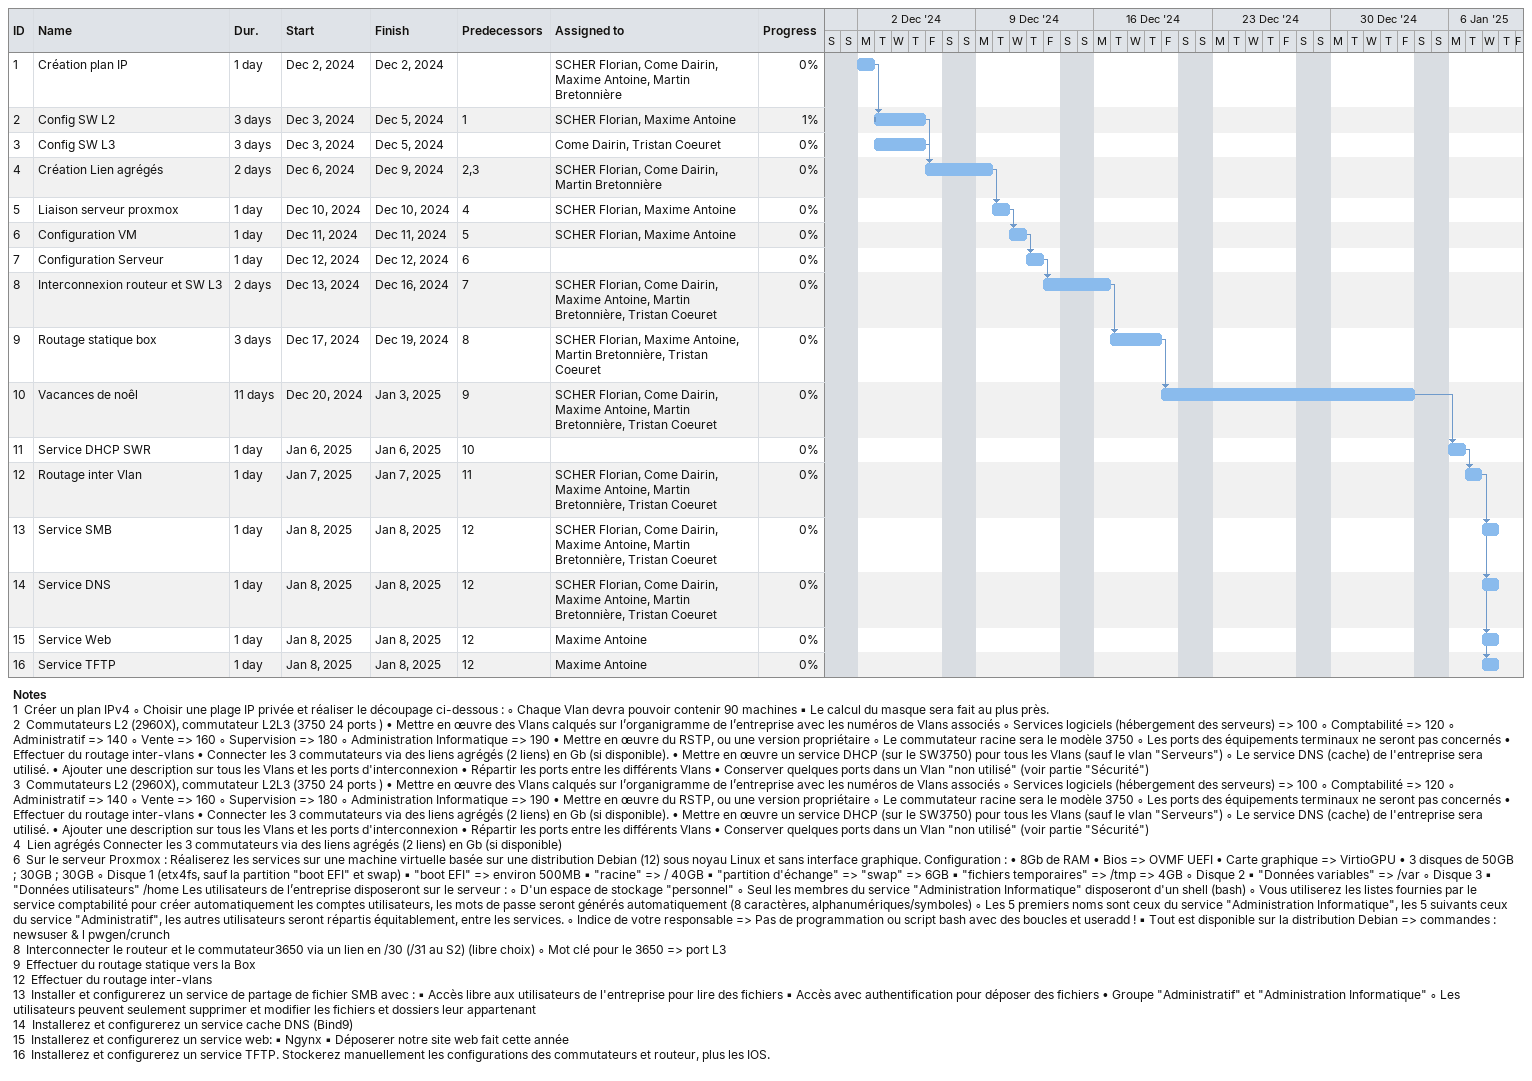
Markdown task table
| ID | Task | Duration | Start | Finish | Predecessors | Resources | % complete |
|---|---|---|---|---|---|---|---|
| 1 | Création plan IP | 1d | 2024-12-02 | 2024-12-02 |  | SCHER Florian, Come Dairin, Maxime Antoine, Martin Bretonnière | 0 |
| 2 | Config SW L2 | 3d | 2024-12-03 | 2024-12-05 | 1 | SCHER Florian, Maxime Antoine | 1 |
| 3 | Config SW L3 | 3d | 2024-12-03 | 2024-12-05 |  | Come Dairin, Tristan Coeuret | 0 |
| 4 | Création Lien agrégés | 2d | 2024-12-06 | 2024-12-09 | 2, 3 | SCHER Florian, Come Dairin, Martin Bretonnière | 0 |
| 5 | Liaison serveur proxmox | 1d | 2024-12-10 | 2024-12-10 | 4 | SCHER Florian, Maxime Antoine | 0 |
| 6 | Configuration VM | 1d | 2024-12-11 | 2024-12-11 | 5 | SCHER Florian, Maxime Antoine | 0 |
| 7 | Configuration Serveur | 1d | 2024-12-12 | 2024-12-12 | 6 |  | 0 |
| 8 | Interconnexion routeur et SW L3 | 2d | 2024-12-13 | 2024-12-16 | 7 | SCHER Florian, Come Dairin, Maxime Antoine, Martin Bretonnière, Tristan Coeuret | 0 |
| 9 | Routage statique box | 3d | 2024-12-17 | 2024-12-19 | 8 | SCHER Florian, Maxime Antoine, Martin Bretonnière, Tristan Coeuret | 0 |
| 10 | Vacances de noêl | 11d | 2024-12-20 | 2025-01-03 | 9 | SCHER Florian, Come Dairin, Maxime Antoine, Martin Bretonnière, Tristan Coeuret | 0 |
| 11 | Service DHCP SWR | 1d | 2025-01-06 | 2025-01-06 | 10 |  | 0 |
| 12 | Routage inter Vlan | 1d | 2025-01-07 | 2025-01-07 | 11 | SCHER Florian, Come Dairin, Maxime Antoine, Martin Bretonnière, Tristan Coeuret | 0 |
| 13 | Service SMB | 1d | 2025-01-08 | 2025-01-08 | 12 | SCHER Florian, Come Dairin, Maxime Antoine, Martin Bretonnière, Tristan Coeuret | 0 |
| 14 | Service DNS | 1d | 2025-01-08 | 2025-01-08 | 12 | SCHER Florian, Come Dairin, Maxime Antoine, Martin Bretonnière, Tristan Coeuret | 0 |
| 15 | Service Web | 1d | 2025-01-08 | 2025-01-08 | 12 | Maxime Antoine | 0 |
| 16 | Service TFTP | 1d | 2025-01-08 | 2025-01-08 | 12 | Maxime Antoine | 0 |

Notes
- 1: Créer un plan IPv4 ◦ Choisir une plage IP privée et réaliser le découpage ci-dessous : ◦ Chaque Vlan devra pouvoir contenir 90 machines ▪ Le calcul du masque sera fait au plus près.
- 2: Commutateurs L2 (2960X), commutateur L2L3 (3750 24 ports ) • Mettre en œuvre des Vlans calqués sur l’organigramme de l’entreprise avec les numéros de Vlans associés ◦ Services logiciels (hébergement des serveurs) => 100 ◦ Comptabilité => 120 ◦ Administratif => 140 ◦ Vente => 160 ◦ Supervision => 180 ◦ Administration Informatique => 190 • Mettre en œuvre du RSTP, ou une version propriétaire ◦ Le commutateur racine sera le modèle 3750 ◦ Les ports des équipements terminaux ne seront pas concernés • Effectuer du routage inter-vlans • Connecter les 3 commutateurs via des liens agrégés (2 liens) en Gb (si disponible). • Mettre en œuvre un service DHCP (sur le SW3750) pour tous les Vlans (sauf le vlan "Serveurs") ◦ Le service DNS (cache) de l'entreprise sera utilisé. • Ajouter une description sur tous les Vlans et les ports d'interconnexion • Répartir les ports entre les différents Vlans • Conserver quelques ports dans un Vlan "non utilisé" (voir partie "Sécurité")
- 3: Commutateurs L2 (2960X), commutateur L2L3 (3750 24 ports ) • Mettre en œuvre des Vlans calqués sur l’organigramme de l’entreprise avec les numéros de Vlans associés ◦ Services logiciels (hébergement des serveurs) => 100 ◦ Comptabilité => 120 ◦ Administratif => 140 ◦ Vente => 160 ◦ Supervision => 180 ◦ Administration Informatique => 190 • Mettre en œuvre du RSTP, ou une version propriétaire ◦ Le commutateur racine sera le modèle 3750 ◦ Les ports des équipements terminaux ne seront pas concernés • Effectuer du routage inter-vlans • Connecter les 3 commutateurs via des liens agrégés (2 liens) en Gb (si disponible). • Mettre en œuvre un service DHCP (sur le SW3750) pour tous les Vlans (sauf le vlan "Serveurs") ◦ Le service DNS (cache) de l'entreprise sera utilisé. • Ajouter une description sur tous les Vlans et les ports d'interconnexion • Répartir les ports entre les différents Vlans • Conserver quelques ports dans un Vlan "non utilisé" (voir partie "Sécurité")
- 4: Lien agrégés Connecter les 3 commutateurs via des liens agrégés (2 liens) en Gb (si disponible)
- 6: Sur le serveur Proxmox : Réaliserez les services sur une machine virtuelle basée sur une distribution Debian (12) sous noyau Linux et sans interface graphique. Configuration : • 8Gb de RAM • Bios => OVMF UEFI • Carte graphique => VirtioGPU • 3 disques de 50GB ; 30GB ; 30GB ◦ Disque 1 (etx4fs, sauf la partition "boot EFI" et swap) ▪ "boot EFI" => environ 500MB ▪ "racine" => / 40GB ▪ "partition d'échange" => "swap" => 6GB ▪ "fichiers temporaires" => /tmp => 4GB ◦ Disque 2 ▪ "Données variables" => /var ◦ Disque 3 ▪ "Données utilisateurs" /home Les utilisateurs de l’entreprise disposeront sur le serveur : ◦ D'un espace de stockage "personnel" ◦ Seul les membres du service "Administration Informatique" disposeront d'un shell (bash) ◦ Vous utiliserez les listes fournies par le service comptabilité pour créer automatiquement les comptes utilisateurs, les mots de passe seront générés automatiquement (8 caractères, alphanumériques/symboles) ◦ Les 5 premiers noms sont ceux du service "Administration Informatique", les 5 suivants ceux du service "Administratif", les autres utilisateurs seront répartis équitablement, entre les services. ◦ Indice de votre responsable => Pas de programmation ou script bash avec des boucles et useradd ! ▪ Tout est disponible sur la distribution Debian => commandes : newsuser & l pwgen/crunch
- 8: Interconnecter le routeur et le commutateur3650 via un lien en /30 (/31 au S2) (libre choix) ◦ Mot clé pour le 3650 => port L3
- 9: Effectuer du routage statique vers la Box
- 12: Effectuer du routage inter-vlans
- 13: Installer et configurerez un service de partage de fichier SMB avec : ▪ Accès libre aux utilisateurs de l'entreprise pour lire des fichiers ▪ Accès avec authentification pour déposer des fichiers • Groupe "Administratif" et "Administration Informatique" ◦ Les utilisateurs peuvent seulement supprimer et modifier les fichiers et dossiers leur appartenant
- 14: Installerez et configurerez un service cache DNS (Bind9)
- 15: Installerez et configurerez un service web: ▪ Ngynx ▪ Déposerer notre site web fait cette année
- 16: Installerez et configurerez un service TFTP. Stockerez manuellement les configurations des commutateurs et routeur, plus les IOS.
